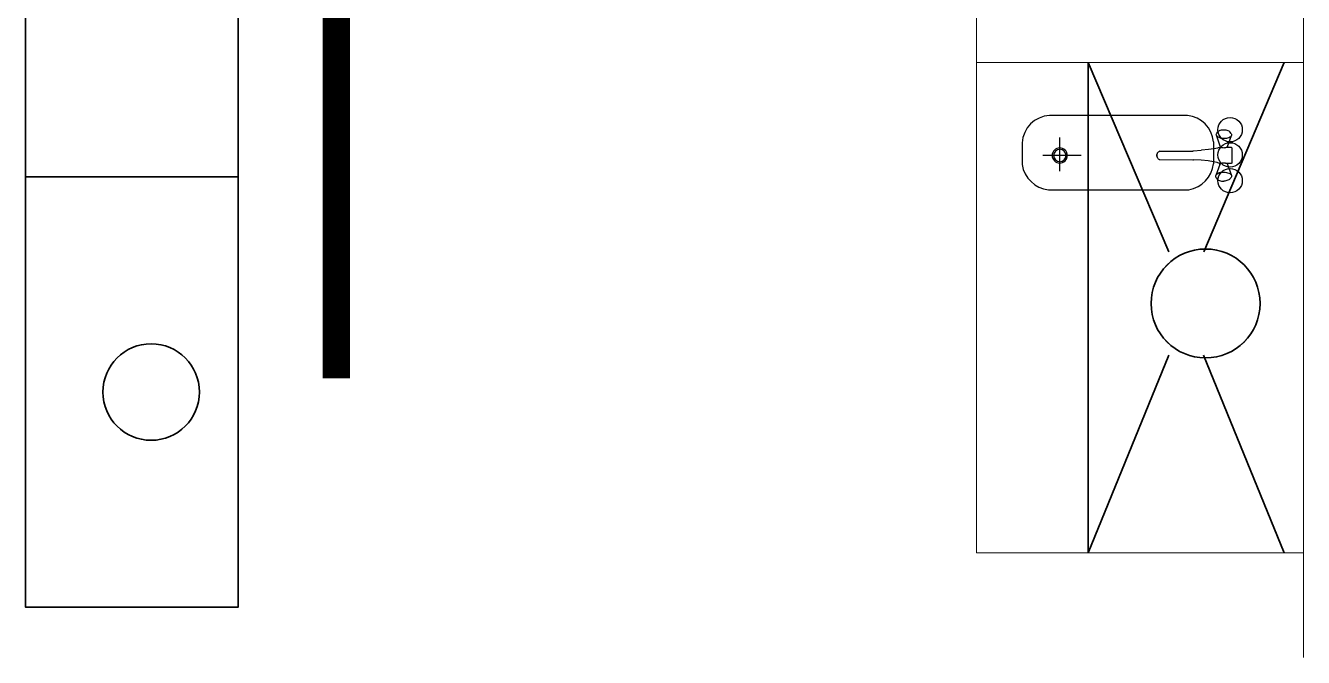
# Model space of a CAD drawing. Header units: millimetres. Extents: x -217756 to 263180, y 55413 to 130608.
# Drawn here: x 253307 to 255652, y 55413 to 56574 of the extents above; entities that cross this region are included whole.
import ezdxf

# ---------------------------------------------------------------- set-up
doc = ezdxf.new("R2010")
doc.units = ezdxf.units.MM
doc.linetypes.add('HIDDEN', pattern=[6, 4, -2])
doc.layers.add('ТХ_ВК_оборуд.ТХ', color=250, linetype='Continuous')
doc.layers.add('ТХ_оборуд_учебн', color=80, linetype='Continuous')
doc.layers.add('ТХ_мебель передв', color=250, linetype='Continuous', lineweight=13)

# ---------------------------------------------------------------- blocks, each defined once
blk = doc.blocks.new('A$Ca19fb75c')
at = {"layer": 'ТХ_оборуд_учебн', "lineweight": 35, "ltscale": 100}
for points in [[(2716.7, 1780), (2716.7, 990), (3106.7, 990), (3106.7, 1780)], [(2716.7, 990), (2716.7, 200), (3106.7, 200), (3106.7, 990)]]:
    blk.add_lwpolyline(points, close=True, dxfattribs=at)
for points in [[(4667.5, 1200), (4815.1, 852.3)], [(4667.5, 1200), (4667.5, 300)], [(5026.9, 1200), (4879.4, 852.3)], [(4667.5, 300), (4815.2, 662.8)], [(5026.9, 300), (4879.2, 662.8)]]:
    blk.add_lwpolyline(points, dxfattribs=at)
blk = doc.blocks.new('A$C31deb94a')
at = {"layer": 'ТХ_оборуд_учебн', "lineweight": 35, "ltscale": 100}
for centre, radius in [((1740.5, 757.6), 100), ((-195, 595), 88.6)]:
    blk.add_circle(centre, radius, dxfattribs=at)
blk = doc.blocks.new('A$C646cfe7e')
blk.add_lwpolyline([(-600, 450), (0, 450), (0, -450), (-600, -450)], close=True)
blk.add_circle((-179.7, 7.5, -0.3), 100)
blk.add_circle((-179.7, 7.5, -0.3), 100)
at = {"layer": 'ТХ_ВК_оборуд.ТХ'}
for p, q in [((-447.3, 250.2), (-447.3, 312.5)), ((-160.1, 317.8), (-159.8, 319)), ((-159.8, 316.5), (-160.1, 317.8)), ((-159.8, 319), (-159.2, 320.3)), ((-159.2, 315.3), (-159.8, 316.5)), ((-152.8, 296.4), (-159.8, 316.5)), ((-159.2, 320.3), (-156.9, 323)), ((-158.1, 314.2), (-159.2, 315.3)), ((-156.7, 313.2), (-158.1, 314.2)), ((-156.9, 323), (-156.1, 323.9)), ((-154.9, 312.3), (-156.7, 313.2)), ((-156.1, 323.9), (-154.9, 324.8)), ((-154.9, 324.8), (-153.4, 325.5)), ((-152.9, 311.6), (-154.9, 312.3)), ((-154.1, 325.1), (-152.4, 325.7)), ((-151.3, 310.7), (-153.6, 311.2)), ((-152.4, 325.7), (-150.5, 326.2)), ((-148.9, 310.3), (-151.3, 310.7)), ((-150.5, 326.2), (-148.5, 326.5)), ((-146.4, 310.2), (-148.9, 310.3)), ((-148.5, 326.5), (-146.4, 326.5)), ((-146.4, 326.5), (-144.3, 326.5)), ((-143.9, 310.3), (-146.4, 310.2)), ((-144.3, 326.5), (-142.3, 326.2)), ((-141.5, 310.7), (-143.9, 310.3)), ((-142.3, 326.2), (-140.4, 325.7)), ((-139.2, 311.2), (-141.5, 310.7)), ((-140.4, 325.7), (-138.7, 325.1)), ((-139.3, 296), (-132.2, 316.2)), ((-139.3, 296), (-132.2, 316.2)), ((-137.1, 311.9), (-139.2, 311.2)), ((-138.7, 325.1), (-137.2, 324.4)), ((-137.2, 324.4), (-136, 323.5)), ((-135.4, 312.8), (-137.1, 311.9)), ((-136, 323.5), (-135.1, 322.6)), ((-133.9, 313.8), (-135.4, 312.8)), ((-132.9, 319.9), (-135.1, 322.6)), ((-132.9, 315), (-133.9, 313.8)), ((-132.9, 319.9), (-132.2, 318.7)), ((-132.2, 316.2), (-132.9, 315)), ((-132.2, 318.7), (-132, 317.4)), ((-132, 317.4), (-132.2, 316.2)), ((-269.2, 281.5), (-269.5, 280.5)), ((-268.8, 282.4), (-269.2, 281.5)), ((-268.8, 282.1), (-269.1, 280.8)), ((-268.8, 282.1), (-269.1, 280.8)), ((-268.3, 283.4), (-268.8, 282.1)), ((-268.3, 283.4), (-268.8, 282.1)), ((-268.4, 283.1), (-268.8, 282.4)), ((-267.6, 284.5), (-268.3, 283.4)), ((-267.6, 284.5), (-268.3, 283.4)), ((-266.7, 285.5), (-267.6, 284.5)), ((-266.7, 285.5), (-267.6, 284.5)), ((-265.7, 286.3), (-266.7, 285.5)), ((-264.6, 286.9), (-265.7, 286.3)), ((-263.4, 287.2), (-264.6, 286.9)), ((-263.4, 287.2), (-264.6, 286.9)), ((-263.4, 287.2), (-202.9, 287.2)), ((-263.4, 287.2), (-202.9, 287.2)), ((-201.7, 287.4), (-202.9, 287.2)), ((-201.7, 287.4), (-202.9, 287.2)), ((-187.7, 288.4), (-201.7, 287.4)), ((-174.3, 290), (-187, 288.8)), ((-164.6, 291.4), (-174.4, 290)), ((-157.4, 293), (-164.6, 291.4)), ((-153.5, 294.7), (-157.6, 293)), ((-153.6, 294.4), (-152.4, 294.4)), ((-152.6, 294.8), (-153.2, 295.4)), ((-151.9, 294.3), (-152.6, 294.8)), ((-151.9, 294.3), (-152.6, 294.8)), ((-152.4, 294.4), (-152.4, 294.7)), ((-151, 293.9), (-151.9, 294.3)), ((-151, 293.9), (-151.9, 294.3)), ((-150, 293.5), (-151, 293.9)), ((-150, 293.5), (-151, 293.9)), ((-148.9, 293.3), (-150, 293.5)), ((-148.9, 293.3), (-150, 293.5)), ((-147.6, 293.1), (-148.9, 293.3)), ((-147.6, 293.1), (-148.9, 293.3)), ((-146.4, 293), (-147.6, 293.1)), ((-146.4, 293), (-147.6, 293.1)), ((-145.1, 293.1), (-146.4, 293)), ((-145.1, 293.1), (-146.4, 293)), ((-143.9, 293.3), (-145.1, 293.1)), ((-143.9, 293.3), (-145.1, 293.1)), ((-142.8, 293.5), (-143.9, 293.3)), ((-142.8, 293.5), (-143.9, 293.3)), ((-141.8, 293.9), (-142.8, 293.5)), ((-141.8, 293.9), (-142.8, 293.5)), ((-140.9, 294.3), (-141.8, 293.9)), ((-140.9, 294.3), (-141.8, 293.9)), ((-140.2, 294.8), (-140.9, 294.3)), ((-140.2, 294.8), (-140.9, 294.3)), ((-140.4, 294.4), (-140.4, 294.7)), ((-140.4, 294.4), (-133.2, 294.4)), ((-139.6, 295.4), (-140.2, 294.8)), ((-139.6, 295.4), (-140.2, 294.8)), ((-139.3, 296), (-139.6, 295.4)), ((-139.3, 296), (-139.6, 295.4)), ((-133.2, 294.4), (-132.9, 294.4)), ((-133.2, 294.4), (-132.9, 294.4)), ((-132.9, 294.4), (-132.6, 294.3)), ((-132.9, 294.4), (-132.6, 294.3)), ((-132.6, 294.3), (-132.3, 294.2)), ((-132.6, 294.3), (-132.3, 294.2)), ((-132.3, 294.2), (-132, 294)), ((-132.3, 294.2), (-132, 294)), ((-132, 294), (-131.8, 293.8)), ((-132, 294), (-131.8, 293.8)), ((-131.8, 293.8), (-131.6, 293.5)), ((-131.8, 293.8), (-131.6, 293.5)), ((-131.6, 293.5), (-131.5, 293.3)), ((-131.6, 293.5), (-131.5, 293.3)), ((-131.5, 293.3), (-131.4, 293)), ((-131.5, 293.3), (-131.4, 293)), ((-131.4, 293), (-131.4, 292.6)), ((-131.4, 293), (-131.4, 292.6)), ((-131.4, 292.6), (-131.4, 266.2)), ((-408, 279.3), (-478.7, 279.3)), ((-269.5, 280.5), (-269.5, 279.4)), ((-269.5, 279.4), (-269.5, 278.4)), ((-269.5, 278.4), (-269.2, 277.4)), ((-269.1, 280.8), (-269.2, 279.4)), ((-269.1, 280.8), (-269.2, 279.4)), ((-269.2, 279.4), (-269.1, 278.1)), ((-269.2, 279.4), (-269.1, 278.1)), ((-269.2, 277.4), (-268.8, 276.4)), ((-269.1, 278.1), (-268.8, 276.8)), ((-269.1, 278.1), (-268.8, 276.8)), ((-268.8, 276.8), (-268.3, 275.5)), ((-268.8, 276.8), (-268.3, 275.5)), ((-268.8, 276.4), (-268.4, 275.8)), ((-268.3, 275.5), (-267.6, 274.4)), ((-268.3, 275.5), (-267.6, 274.4)), ((-267.6, 274.4), (-266.7, 273.4)), ((-267.6, 274.4), (-266.7, 273.4)), ((-266.7, 273.4), (-265.7, 272.6)), ((-265.7, 272.6), (-264.6, 272)), ((-265.7, 272.6), (-264.6, 272)), ((-264.6, 272), (-263.4, 271.7)), ((-264.6, 272), (-263.4, 271.7)), ((-263.4, 271.7), (-202.9, 271.6)), ((-203, 271.7), (-202.9, 271.6)), ((-202.9, 271.6), (-201.7, 271.5)), ((-202.9, 271.6), (-201.7, 271.5)), ((-187.7, 270.4), (-201.7, 271.5)), ((-175.1, 269.2), (-187.7, 270.4)), ((-165.4, 267.8), (-175.2, 269.2)), ((-158.1, 266.3), (-165.4, 267.8)), ((-153.5, 262.9), (-160.6, 242.7)), ((-154.2, 264.6), (-158.3, 266.3)), ((-154.2, 264.6), (-158.3, 266.3)), ((-153.9, 264.5), (-154.2, 264.6)), ((-153.9, 264.5), (-154.2, 264.6)), ((-153.6, 264.4), (-153.9, 264.5)), ((-153.6, 264.4), (-153.9, 264.5)), ((-152.4, 264.4), (-153.6, 264.4)), ((-152.4, 264.4), (-153.6, 264.4)), ((-153.5, 262.9), (-153.2, 263.5)), ((-153.5, 262.9), (-153.2, 263.5)), ((-153.2, 263.5), (-152.6, 264)), ((-153.2, 263.5), (-152.6, 264)), ((-152.6, 264), (-151.9, 264.6)), ((-152.6, 264), (-151.9, 264.6)), ((-152.4, 264.4), (-152.4, 264.2)), ((-151.9, 264.6), (-151, 265)), ((-151.9, 264.6), (-151, 265)), ((-151, 265), (-150, 265.4)), ((-151, 265), (-150, 265.4)), ((-150, 265.4), (-148.9, 265.6)), ((-150, 265.4), (-148.9, 265.6)), ((-148.9, 265.6), (-147.6, 265.8)), ((-148.9, 265.6), (-147.6, 265.8)), ((-147.6, 265.8), (-146.4, 265.8)), ((-147.6, 265.8), (-146.4, 265.8)), ((-146.4, 265.8), (-145.1, 265.8)), ((-146.4, 265.8), (-145.1, 265.8)), ((-145.1, 265.8), (-143.9, 265.6)), ((-145.1, 265.8), (-143.9, 265.6)), ((-143.9, 265.6), (-142.8, 265.4)), ((-143.9, 265.6), (-142.8, 265.4)), ((-142.8, 265.4), (-141.8, 265)), ((-142.8, 265.4), (-141.8, 265)), ((-141.8, 265), (-140.9, 264.6)), ((-141.8, 265), (-140.9, 264.6)), ((-140.9, 264.6), (-140.2, 264)), ((-140.9, 264.6), (-140.2, 264)), ((-133.2, 264.4), (-140.4, 264.4)), ((-140.4, 264.4), (-140.4, 264.2)), ((-140.2, 264), (-139.6, 263.5)), ((-140.2, 264), (-139.6, 263.5)), ((-139.6, 263.5), (-139.3, 262.9)), ((-139.6, 263.5), (-139.3, 262.9)), ((-139.3, 262.9), (-132.2, 242.7)), ((-132.9, 264.5), (-133.2, 264.4)), ((-132.9, 264.5), (-133.2, 264.4)), ((-132.6, 264.6), (-132.9, 264.5)), ((-132.6, 264.6), (-132.9, 264.5)), ((-132.3, 264.7), (-132.6, 264.6)), ((-132.3, 264.7), (-132.6, 264.6)), ((-132, 264.9), (-132.3, 264.7)), ((-132, 264.9), (-132.3, 264.7)), ((-131.8, 265.1), (-132, 264.9)), ((-131.8, 265.1), (-132, 264.9)), ((-131.6, 265.3), (-131.8, 265.1)), ((-131.6, 265.3), (-131.8, 265.1)), ((-131.5, 265.6), (-131.6, 265.3)), ((-131.5, 265.6), (-131.6, 265.3)), ((-131.4, 265.9), (-131.5, 265.6)), ((-131.4, 265.9), (-131.5, 265.6)), ((-131.4, 266.2), (-131.4, 265.9)), ((-131.4, 266.2), (-131.4, 265.9)), ((-161.3, 241.7), (-161.4, 240.4)), ((-161.4, 240.4), (-161.1, 239.2)), ((-160.7, 243), (-161.3, 241.7)), ((-160.7, 243), (-161.3, 241.7)), ((-161.1, 239.2), (-160.4, 238)), ((-159.7, 244.2), (-160.7, 243)), ((-159.7, 244.2), (-160.7, 243)), ((-160.4, 238), (-157.9, 235.5)), ((-158.4, 245.3), (-159.7, 244.2)), ((-158.4, 245.3), (-159.7, 244.2)), ((-156.7, 246.3), (-158.4, 245.3)), ((-156.7, 246.3), (-158.4, 245.3)), ((-157.9, 235.5), (-157, 234.6)), ((-157.4, 246.1), (-155.7, 247)), ((-157.4, 246.1), (-155.7, 247)), ((-157, 234.6), (-155.7, 233.8)), ((-154.7, 247.2), (-156.7, 246.3)), ((-154.7, 247.2), (-156.7, 246.3)), ((-155.7, 247), (-153.6, 247.7)), ((-155.7, 247), (-153.6, 247.7)), ((-152.4, 247.8), (-154.7, 247.2)), ((-152.4, 247.8), (-154.7, 247.2)), ((-153.6, 247.7), (-151.3, 248.2)), ((-153.6, 247.7), (-151.3, 248.2)), ((-150, 248.3), (-152.4, 247.8)), ((-150, 248.3), (-152.4, 247.8)), ((-151.3, 248.2), (-148.9, 248.6)), ((-151.3, 248.2), (-148.9, 248.6)), ((-147.5, 248.6), (-150, 248.3)), ((-147.5, 248.6), (-150, 248.3)), ((-148.9, 248.6), (-146.4, 248.7)), ((-148.9, 248.6), (-146.4, 248.7)), ((-146.4, 248.7), (-143.9, 248.6)), ((-146.4, 248.7), (-143.9, 248.6)), ((-143.9, 248.6), (-141.5, 248.2)), ((-143.9, 248.6), (-141.5, 248.2)), ((-141.5, 248.2), (-139.2, 247.7)), ((-141.5, 248.2), (-139.2, 247.7)), ((-139.2, 247.7), (-137.1, 247)), ((-139.2, 247.7), (-137.1, 247)), ((-136, 235.3), (-137.2, 234.5)), ((-137.1, 247), (-135.4, 246.1)), ((-137.1, 247), (-135.4, 246.1)), ((-135.1, 236.3), (-136, 235.3)), ((-135.4, 246.1), (-133.9, 245.1)), ((-135.4, 246.1), (-133.9, 245.1)), ((-132.9, 239), (-135.1, 236.3)), ((-133.9, 245.1), (-132.9, 243.9)), ((-133.9, 245.1), (-132.9, 243.9)), ((-132.9, 243.9), (-132.2, 242.7)), ((-132.9, 243.9), (-132.2, 242.7)), ((-132.2, 240.2), (-132.9, 239)), ((-132.2, 242.7), (-132, 241.5)), ((-132, 241.5), (-132.2, 240.2)), ((-155.7, 233.8), (-154.2, 233.2)), ((-154.2, 233.2), (-152.4, 232.7)), ((-152.4, 232.7), (-150.5, 232.4)), ((-150.5, 232.4), (-148.5, 232.3)), ((-148.5, 232.3), (-146.4, 232.3)), ((-144.3, 232.4), (-146.4, 232.3)), ((-142.3, 232.7), (-144.3, 232.4)), ((-140.4, 233.1), (-142.3, 232.7)), ((-138.7, 233.7), (-140.4, 233.1)), ((-137.2, 234.5), (-138.7, 233.7))]:
    blk.add_line(p, q, dxfattribs=at)
for points in [[(-213.1, 353), (-466.4, 353)], [(-516.4, 302.7), (-516.4, 262.6)], [(-165, 304.3), (-165, 264.2)], [(-468.1, 216.1), (-210.3, 216.1)]]:
    blk.add_lwpolyline(points, dxfattribs=at)
for centre in [(-134.6, 326.6), (-134.6, 280.4), (-134.6, 233.1)]:
    blk.add_circle(centre, 22.4, dxfattribs=at)
for centre, radius, start, end in [((-462.5, 299.1), 54, 94.1728, 176.2085), ((-219.1, 298.9), 54.4, 5.6753, 83.7168), ((-461.6, 271.3), 55.5, 188.9657, 263.3099), ((-220.2, 270.8), 55.5, 280.2177, 353.2241)]:
    blk.add_arc(centre, radius, start, end, dxfattribs=at)
at = {"layer": 'ТХ_ВК_оборуд.ТХ', "extrusion": (0, 0, -1)}
for major_axis in [(9.87, 9.87), (8.08, 8.08)]:
    blk.add_ellipse((-447.3, 279.3), major_axis=major_axis, ratio=1, start_param=4.712389, end_param=10.995574, dxfattribs=at)
blk = doc.blocks.new('A$C5e7fc565')
at = {"layer": 'ТХ_мебель передв'}
blk.add_blockref('A$C646cfe7e', (1800.2, 750, 0.3), dxfattribs=at)
blk = doc.blocks.new('стол с тумбой 1200х600')
blk.add_lwpolyline([(-19012.2, 19801.1), (-19012.2, 21001.1), (-19612.2, 21001.1), (-19612.2, 19801.1)], close=True)
at = {"linetype": 'HIDDEN', "ltscale": 0.1}
blk.add_lwpolyline([(-19505.4, 19874.7), (-19105.4, 19874.7), (-19105.4, 20274.7), (-19505.4, 20274.7)], close=True, dxfattribs=at)

msp = doc.modelspace()

# ---------------------------------------------------------------- linework, layer by layer
at = {"layer": 'ТХ_мебель передв', "ltscale": 100}
msp.add_lwpolyline([(255652.5, 55413.4), (255652.5, 60103.6), (253852.3, 60103.6)], dxfattribs=at)
at = {"layer": 'ТХ_мебель передв', "const_width": 50}
msp.add_lwpolyline([(253877.3, 57125.9), (253877.3, 55925.9)], dxfattribs=at)

# ---------------------------------------------------------------- block references
for name, p in [('A$Ca19fb75c', (250590, 55305.7)), ('A$C31deb94a', (253732.3, 55305.7)), ('A$C5e7fc565', (253852.3, 55305.7))]:
    msp.add_blockref(name, p)
at = {"layer": 'ТХ_мебель передв', "rotation": 180}
msp.add_blockref('стол с тумбой 1200х600', (236040.3, 77506.8), dxfattribs=at)
msp.add_blockref('стол с тумбой 1200х600', (236040.3, 77506.8), dxfattribs=at)

doc.saveas('drawing.dxf')
